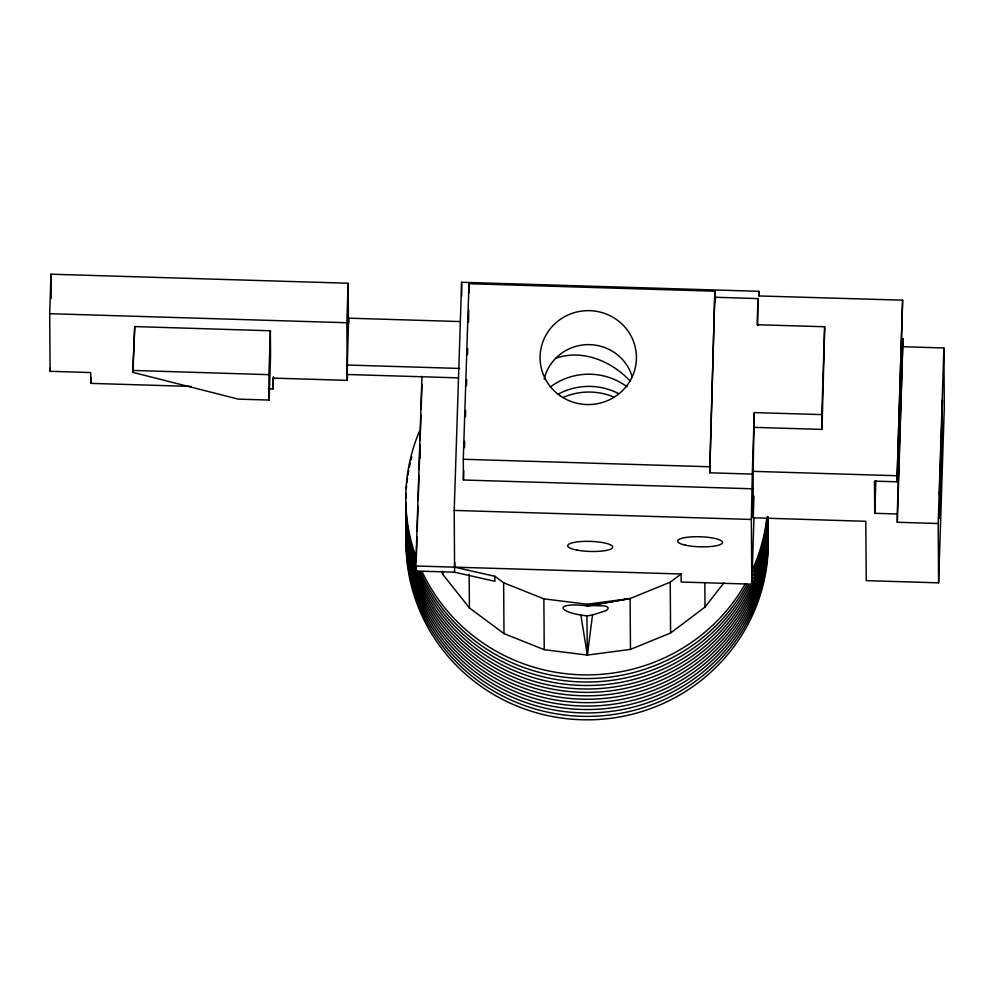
<?xml version="1.0" encoding="UTF-8"?>
<svg xmlns="http://www.w3.org/2000/svg" width="994" height="994" viewBox="0 0 994 994"><rect width="100%" height="100%" fill="white"/><g stroke="black" fill="none" stroke-linecap="round" stroke-linejoin="round"><path stroke-width="1.49" d="M421.99 376.304L415.84 565.996L454.618 567.152L494.875 576.284L494.913 581.304L454.606 572.196L454.208 510.407L461.614 282.271L758.77 291.317L758.807 295.939L902.627 300.176L896.986 481.804L874.471 481.121L874.757 513.302L897.271 513.985L897.333 522.272L938.199 523.515L938.609 582.844L866.234 580.633L865.811 521.303L753.266 517.799L753.079 471.342L754.284 412.585L821.827 414.61L822.013 429.396L754.483 427.37M441.609 571.6L442.815 574.395L469.404 607.93L503.995 633.613L544.227 649.691L587.367 655.071L630.469 649.38L630.109 598.55L587.007 604.24L586.994 605.942L590.212 605.57L630.109 598.55L670.229 582.186L681.101 573.998L681.163 582.024L751.824 584.174L753.986 517.439M468.534 322.317L468.683 309.954M468.87 292.969L468.982 283.712L714.885 291.205L709.716 472.796L752.284 474.113L751.365 519.452L751.824 584.174M939.641 483.643L939.541 494.838L940.945 457.451M940.038 471.218L939.902 484.078L941.318 436.18M940.908 454.345L942.387 399.948L942.126 421.282L942.076 412.858M940.92 483.593L942.548 423.407L939.703 518.296L940.212 494.677L940.063 507.536L940.411 499.46M709.716 472.796L714.885 291.205M757.701 325.684L757.975 298.598L715.407 297.243L714.997 302.437M191.146 386.43L90.727 383.373L90.678 372.551L50.098 371.309L49.7 313.694L50.98 274.195L348.136 283.24L348.409 322.553M50.098 371.309L50.197 368.265M90.727 383.373L90.926 377.298M132.811 372.34L134.749 326.566L270.356 330.778L270.542 356.163L269.125 400.06L238.274 399.116L132.811 372.34L134.749 326.566M269.125 400.06L268.927 374.663L270.356 330.778M268.392 388.791L273.027 388.927L273.425 376.776M273.027 388.927L272.952 378.105L347.254 380.367L346.856 322.739L348.136 283.24M458.209 377.869L347.105 374.489L348.559 318.167L460.371 321.571M347.105 374.489L347.192 371.52M347.254 380.367L347.453 374.291M454.606 572.196L415.877 571.016L415.989 567.922M416.188 561.747L416.983 537.046M417.182 530.871L417.989 506.157M418.188 499.982L418.983 475.281M419.182 469.106L419.99 444.405M420.139 439.783L420.934 415.144M421.133 408.981L421.928 384.343M454.767 562.517L454.618 567.152L681.101 573.998M752.52 488.799L463.428 480.003L463.291 459.253L468.982 283.712M463.428 480.003L463.726 470.721M464.484 447.536L464.683 441.348M465.478 416.61L465.677 410.435M466.484 385.697L466.683 379.509M467.491 354.783L467.689 348.596M752.284 474.113L754.284 412.585M757.975 298.598L757.13 324.727L824.672 326.753L822.013 429.396M753.266 517.799L753.961 496.118M821.827 414.61L824.672 326.753M874.757 513.302L875.813 480.959M896.986 481.804L902.627 300.176M897.271 513.985L902.962 338.445L897.333 522.272M938.199 523.515L943.89 347.975L903.024 346.72M940.684 494.341L940.92 486.998M938.609 582.844L944.3 407.291L943.89 347.975M630.109 598.55L586.994 605.942L584.348 605.57A22.551 4.995 7.5 0 0 563.113 607.545A22.551 4.995 7.5 0 0 580.869 615.087L587.367 655.071L592.523 614.975L605.669 610.751A22.303 4.933 -7.9 0 0 604.476 605.88L590.212 605.57M630.469 649.38L670.59 633.004L705.007 607.073L723.831 582.981M556.454 358.026C583.031 349.006 612.155 361.543 630.42 381.348M580.881 615.075L586.907 615.945L592.523 614.975M49.7 313.694L346.856 322.739M347.03 365.022L459.688 368.451M463.291 459.253L709.679 466.758M753.079 471.342L896.936 475.728M454.208 510.407L751.365 519.452M133.333 370.451L268.927 374.663M494.875 576.284L503.635 582.782L543.88 598.86L587.007 604.24M586.907 615.945L587.367 655.071M715.407 297.243L715.431 300.213M670.229 582.186L670.59 633.004M543.88 598.86L544.227 649.691M503.635 582.782L503.995 633.613M469.168 574.346L469.404 607.93M461.614 282.271L461.713 295.889M442.79 571.339L442.815 574.395M419.89 447.486L419.965 458.172M415.84 565.996L415.877 571.016M348.559 318.167L348.596 323.572M50.98 274.195L51.154 298.448M704.833 582.633L705.007 607.073M758.77 291.317L758.795 295.802M550.216 387.076A63.057 61.466 -0.4 0 1 627.003 386.753M563.188 397.401A63.057 61.466 -0.4 0 1 614.217 397.19M557.771 394.407A63.057 61.466 -0.4 0 1 618.218 393.438M544.165 379.174A45.426 44.283 -0.4 0 1 587.417 344.645A45.426 44.283 -0.4 0 1 632.271 377.136M766.821 517.712A181.07 176.497 -0.4 0 1 753.129 568.195M745.5 583.428A181.07 176.497 -0.4 0 1 580.347 674.789A181.07 176.497 -0.4 0 1 422.351 572.221M415.827 556.441A181.07 176.497 -0.4 0 1 419.331 431.471M768.051 519.017A181.07 176.497 -0.4 0 1 586.05 699.229A181.07 176.497 -0.4 0 1 406.037 517.278M768.163 536.164A181.07 176.497 -0.4 0 1 585.391 716.376A181.07 176.497 -0.4 0 1 406.211 532.883M767.306 516.743A181.07 176.497 -0.4 0 1 753.154 571.836M747.016 584.373A181.07 176.497 -0.4 0 1 579.564 678.405A181.07 176.497 -0.4 0 1 420.437 571.625M415.852 560.094A181.07 176.497 -0.4 0 1 405.8 502.703M405.85 498.131A181.07 176.497 -0.4 0 1 406.012 493.521M406.31 488.899A181.07 176.497 -0.4 0 1 406.571 485.817M406.894 482.736A181.07 176.497 -0.4 0 1 407.478 478.126M407.938 475.057A181.07 176.497 -0.4 0 1 408.733 470.485M409.329 467.453A181.07 176.497 -0.4 0 1 410.311 462.943M411.044 459.961A181.07 176.497 -0.4 0 1 411.814 457.004M768.138 528.932A181.07 176.497 -0.4 0 1 583.751 706.063A181.07 176.497 -0.4 0 1 406.136 522.596M768.039 516.731A181.07 176.497 -0.4 0 1 586.795 692.371A181.07 176.497 -0.4 0 1 405.9 516.532M768.188 539.593A181.07 176.497 -0.4 0 1 585.404 719.805A181.07 176.497 -0.4 0 1 406.235 536.313M767.778 517.539A181.07 176.497 -0.4 0 1 753.203 578.806M750.594 584.435A181.07 176.497 -0.4 0 1 579.589 685.363A181.07 176.497 -0.4 0 1 417.517 571.401M414.883 564.132A181.07 176.497 -0.4 0 1 405.85 509.661M768.064 518.644A181.07 176.497 -0.4 0 1 586.038 695.8A181.07 176.497 -0.4 0 1 405.937 516.905M768.176 535.791A181.07 176.497 -0.4 0 1 583.801 712.922A181.07 176.497 -0.4 0 1 406.186 529.454M767.927 517.961A181.07 176.497 -0.4 0 1 614.304 686.966A181.07 176.497 -0.4 0 1 415.927 570.544M414.908 567.624A181.07 176.497 -0.4 0 1 405.887 510.108M767.567 517.141A181.07 176.497 -0.4 0 1 753.179 575.315M748.482 585.118A181.07 176.497 -0.4 0 1 579.577 681.884A181.07 176.497 -0.4 0 1 419.232 572.246M415.355 562.107A181.07 176.497 -0.4 0 1 405.825 506.182M768.151 532.362A181.07 176.497 -0.4 0 1 584.559 709.505A181.07 176.497 -0.4 0 1 406.111 527.566M768.114 525.503A181.07 176.497 -0.4 0 1 584.509 702.646A181.07 176.497 -0.4 0 1 406.061 520.707M940.187 486.016L939.665 506.033L940.187 486.016M577.191 550.129A22.527 5.032 1.8 0 0 612.615 547.57A22.527 5.032 1.8 0 0 580.782 541.556A22.527 5.032 1.8 0 0 577.191 550.129M685.413 545.172A22.527 5.032 1.8 0 0 722.153 543.383A22.527 5.032 1.8 0 0 692.483 536.822A22.527 5.032 1.8 0 0 685.413 545.172M560.467 395.972A48.172 46.954 -0.4 0 0 636.235 361.853A48.172 46.954 -0.4 0 0 568.071 314.974A48.172 46.954 -0.4 0 0 560.467 395.972"/></g></svg>
